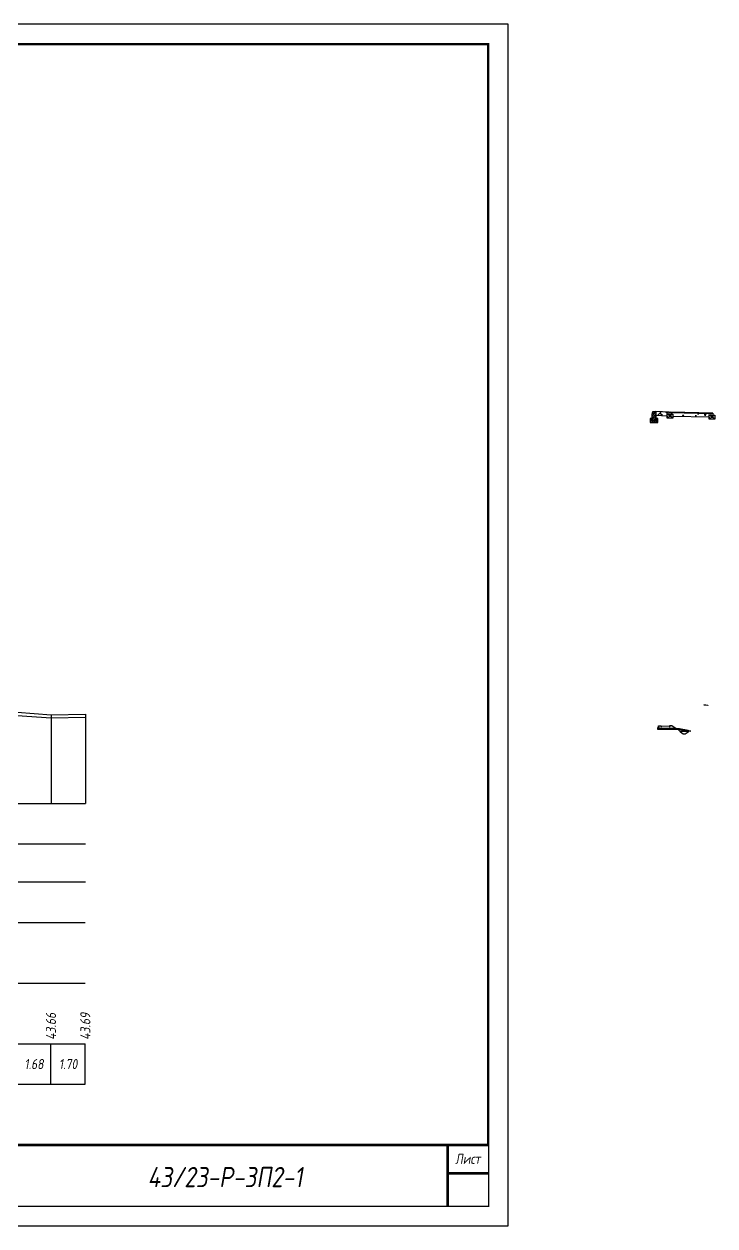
# Model space of a CAD drawing. Extents: x -717 to 1451, y -133302 to 233.
# Drawn here: x 270.2 to 441, y -114268.4 to -113971.4 of the extents above; entities that cross this region are included whole.
import ezdxf
from ezdxf.enums import TextEntityAlignment as Align

# ---------------------------------------------------------------- set-up
doc = ezdxf.new("R2010")
doc.units = 0
for name, color, linetype in [('Зарамочное оформление', 7, 'Continuous'), ('КОД_399', 252, 'Continuous'), ('Код_510', 7, 'Continuous'), ('Объём_2650', 7, 'Continuous'), ('Таблица', 7, 'Continuous'), ('Черный поперечник', 3, 'Continuous')]:
    doc.layers.add(name, color=color, linetype=linetype)
for name, color, linetype, true_color in [('Контур_2570', 7, 'Continuous', 0x80ff00), ('Объём_2563', 7, 'Continuous', 0xff8000), ('Объём_2570', 7, 'Continuous', 0x80ff00), ('Объём_2600', 7, 'Continuous', 0x808000), ('Объём_2620', 2, 'Continuous', 0xffff00)]:
    doc.layers.add(name, color=color, linetype=linetype, true_color=true_color)
doc.styles.add('М', font='romand.shx', dxfattribs={"width": 0.8, "oblique": 10, "height": 2.5})

# ---------------------------------------------------------------- blocks, each defined once
blk = doc.blocks.new('Штамп')
at = {"linetype": 'Continuous'}
blk.add_wipeout([(199.95, -411.25), (384.95, -411.25), (384.95, -426.25), (199.95, -426.25)], dxfattribs=at).dxf.layer = 'Зарамочное оформление'
at = {"layer": 'Зарамочное оформление', "linetype": 'Continuous', "lineweight": -3, "const_width": 0.6, "flags": 128}
for points in [[(199.95, -426.25), (199.95, -411.25), (384.95, -411.25)], [(209.95, -411.25), (209.95, -426.25)], [(219.95, -411.25), (219.95, -426.25)], [(229.95, -411.25), (229.95, -426.25)], [(239.95, -411.25), (239.95, -426.25)], [(254.95, -411.25), (254.95, -426.25)], [(264.95, -411.25), (264.95, -426.25)], [(374.95, -411.25), (374.95, -426.25)], [(199.95, -416.25), (264.95, -416.25)], [(374.95, -418.25), (384.95, -418.25)], [(199.95, -421.25), (264.95, -421.25)]]:
    blk.add_lwpolyline(points, dxfattribs=at)
at = {"linetype": 'Continuous', "insert": (319.95, -419.17), "char_height": 5, "width": 110, "attachment_point": 5, "style": 'М'}
blk.add_mtext('{\\Q10;\\W0.8;43/23-Р-ЗП2-1}', dxfattribs=at)
at = {"layer": 'Зарамочное оформление', "linetype": 'Continuous', "style": 'М', "oblique": 10}
for s, width, p in [('Лист', 0.8, (379.95, -414.66)), ('Изм.', 0.8, (204.95, -423.75)), ('Кол.уч.', 0.7, (214.95, -423.75)), ('Лист', 0.8, (224.95, -423.75)), ('N док.', 0.7, (235.28, -423.75)), ('Подпись', 0.8, (247.45, -423.75)), ('Дата', 0.8, (259.95, -423.75))]:
    blk.add_text(s, height=2.5, dxfattribs=dict(at, width=width)).set_placement(p, align=Align.MIDDLE_CENTER)
blk = doc.blocks.new('шифр')
blk.add_blockref('Штамп', (0, -113897))
blk = doc.blocks.new('БР100.30.18')
at = {"linetype": 'Continuous', "lineweight": 13}
h = blk.add_hatch(dxfattribs=at)
h.set_pattern_fill('ANSI35', scale=5)
h.set_pattern_definition([(45, (-1504.996, -4799.2297), (-0.88388348, 0.88388348), []), (45, (-1504.1121, -4799.2297), (-0.88388348, 0.88388348), [1.5625, -0.3125, 0, -0.3125])])
h.paths.add_polyline_path([(0.3, 3.47), (1.8, 3.47), (1.8, -1.03), (0, -1.03), (0, 1.97)])
h = blk.add_hatch(dxfattribs=at)
h.set_pattern_fill('ANSI35', scale=5, angle=90)
h.set_pattern_definition([(135, (-1504.996, -4800.7297), (-0.88388348, -0.88388348), []), (135, (-1504.996, -4799.8458), (-0.88388348, -0.88388348), [1.5625, -0.3125, 0, -0.3125])])
h.paths.add_polyline_path([(-1, -0.03), (0, -0.03), (0, -1.03), (1.8, -1.03), (1.8, -0.03), (2.8, -0.03), (2.8, -2.03), (-1, -2.03)])
at = {"color": 7, "lineweight": 30}
blk.add_lwpolyline([(1.8, -1.03), (0, -1.03), (0, 1.97), (0.3, 3.47), (1.8, 3.47)], close=True, dxfattribs=at)
at = {"linetype": 'Continuous'}
blk.add_lwpolyline([(0, -0.03), (-1, -0.03), (-1, -2.03), (2.8, -2.03), (2.8, -0.03), (1.8, -0.03)], dxfattribs=at)

msp = doc.modelspace()

# ---------------------------------------------------------------- hatches: boundary and pattern name
at = {"linetype": 'Continuous'}
h = msp.add_hatch(dxfattribs=at)
h.set_pattern_fill('AR-HBONE', color=253, scale=0.3)
h.set_pattern_definition([(45, (130.4491, -119873.184), (0, 1.69705627), [3.6, -1.2]), (135, (131.2977, -119872.3355), (1e-16, 1.69705627), [3.6, -1.2])])
h.paths.add_polyline_path([(430.142, -114067.335), (430.142, -114068.335), (430.142, -114068.335)])
h.paths.add_polyline_path([(426.422, -114067.186), (429.742, -114067.335), (429.742, -114067.835), (429.242, -114067.835), (429.242, -114068.213), (426.421, -114068.087)])
at = {"linetype": 'Continuous', "lineweight": 13}
h = msp.add_hatch(dxfattribs=at)
h.set_pattern_fill('ANSI35', scale=5, angle=90)
h.set_pattern_definition([(135, (-1437.9416, -48339.7065), (-0.883883476, -0.883883476), []), (135, (-1437.9416, -48338.8226), (-0.883883476, -0.883883476), [1.5625, -0.3125, 0, -0.3125])])
h.paths.add_polyline_path([(429.242, -114067.835), (429.742, -114067.835), (429.742, -114068.335), (430.142, -114068.335), (430.142, -114067.835), (430.642, -114067.835), (430.642, -114068.835), (429.242, -114068.835)])
at = {"linetype": 'Continuous'}
h = msp.add_hatch(dxfattribs=at)
h.set_pattern_fill('ANSI31', color=256, scale=15, angle=45, style=0)
h.set_pattern_definition([(90, (-1481.987, -119020.9655), (-1.875, 3e-16), [])])
h.paths.add_polyline_path([(440.138, -114067.541), (430.142, -114067.335), (430.142, -114067.535), (440.138, -114067.733)])
at = {"linetype": 'Continuous', "lineweight": 13}
h = msp.add_hatch(dxfattribs=at)
h.set_pattern_fill('ANSI35', scale=5, angle=90)
h.set_pattern_definition([(135, (-1427.5461, -48339.9126), (-0.883883476, -0.883883476), []), (135, (-1427.5461, -48339.0287), (-0.883883476, -0.883883476), [1.5625, -0.3125, 0, -0.3125])])
h.paths.add_polyline_path([(439.638, -114068.041), (440.137, -114068.041), (440.138, -114068.541), (440.538, -114068.541), (440.538, -114068.041), (441.038, -114068.041), (441.038, -114069.041), (439.638, -114069.041)])
at = {"layer": 'КОД_399'}
h = msp.add_hatch(dxfattribs=at)
h.set_pattern_fill('AR-CONC', scale=0.7, angle=45, style=0)
h.set_pattern_definition([(95, (-1482.069, -119021.0548), (3.860864, 3.2396496), [0.525, -5.775]), (40, (-1482.069, -119021.055), (-4.409945, 3.036377), [0.42, -4.62]), (145.45144, (-1481.7473, -119020.785), (-0.549081, 6.2760265), [0.4461813, -4.907995]), (91.1842, (-1483.059, -119020.065), (6.101854, 4.4632964), [0.7875, -8.6625]), (141.63564, (-1482.5505, -119019.693), (-0.1953, 9.447982), [0.669272, -7.361996]), (36.18416, (-1483.059, -119020.065), (-0.1953, 9.447982), [0.63, -6.93]), (66, (-1482.3165, -119019.8173), (4.947401, 0.9616773), [0.525, -5.775]), (11, (-1482.3165, -119019.8173), (-2.38496, 4.793659), [0.42, -4.62]), (116.45144, (-1481.9042, -119019.737), (2.562441, 5.7553363), [0.4461813, -4.907995]), (82.5, (-1482.069, -119021.0548), (-1.5875523, 1.7079287), [0, -4.564, 0, -4.69, 0, -4.6375]), (52.5, (-1482.069, -119021.0548), (-0.6501106, 3.2543661), [0, -2.674, 0, -4.459, 0, -1.7675]), (12.5, (-1483.1728, -119022.1585), (2.7539272, 2.5306453), [0, -1.75, 0, -5.46, 0, -7.245]), (2.5, (-1483.6678, -119022.6535), (2.3911299, 3.3821186), [0, -2.275, 0, -3.626, 0, -5.145])])
h.paths.add_polyline_path([(439.638, -114068.041), (440.138, -114068.041), (440.138, -114067.733), (430.142, -114067.535), (430.142, -114067.835), (430.642, -114067.835), (430.642, -114068.295), (439.638, -114068.473)])

# ---------------------------------------------------------------- linework, layer by layer
at = {"flags": 128}
msp.add_lwpolyline([(-30.054, -114268.421), (389.946, -114268.421), (389.946, -113971.421), (-30.054, -113971.421)], close=True, dxfattribs=at)
at = {"const_width": 0.6, "flags": 128}
msp.add_lwpolyline([(-10.054, -114263.421), (384.946, -114263.421), (384.946, -113976.421), (-10.054, -113976.421)], close=True, dxfattribs=at)
for points in [[(429.742, -114067.335), (426.422, -114067.186), (426.421, -114068.087), (429.242, -114068.213), (429.242, -114067.835), (429.742, -114067.835), (429.742, -114067.335)], [(430.142, -114067.835), (430.642, -114067.835), (430.642, -114068.835), (429.242, -114068.835), (429.242, -114067.835), (429.742, -114067.835), (429.742, -114068.335), (430.142, -114068.335), (430.142, -114067.835)], [(429.742, -114067.335), (430.142, -114067.335), (430.142, -114068.335), (429.742, -114068.335), (429.742, -114067.335)], [(440.538, -114067.541), (430.142, -114067.335)], [(440.138, -114067.733), (430.142, -114067.535)], [(430.642, -114068.295), (439.638, -114068.473)], [(440.538, -114068.041), (441.038, -114068.041), (441.038, -114069.041), (439.638, -114069.041), (439.638, -114068.041), (440.138, -114068.041), (440.138, -114068.541), (440.538, -114068.541), (440.538, -114068.041)], [(440.138, -114067.541), (440.538, -114067.541), (440.538, -114068.541), (440.138, -114068.541), (440.138, -114067.541)]]:
    msp.add_lwpolyline(points)
at = {"layer": 'Объём_2563', "color": 250, "flags": 128}
msp.add_lwpolyline([(427.358, -114145.416), (427.174, -114145.233), (426.874, -114145.227), (426.874, -114145.197), (427.154, -114145.197), (427.154, -114144.997), (427.054, -114144.997), (427.054, -114144.834), (427.618, -114144.859), (427.618, -114144.984), (427.898, -114144.984), (427.898, -114144.876), (429.697, -114144.911), (429.697, -114145.025), (429.977, -114145.025), (429.977, -114144.825), (429.877, -114144.825), (429.877, -114144.725), (430.374, -114144.787), (431.441, -114145.498), (427.358, -114145.416), (427.358, -114145.416)], dxfattribs=at)
at = {"layer": 'Объём_2570', "flags": 128}
msp.add_lwpolyline([(426.874, -114145.404), (429.725, -114145.472), (429.825, -114145.323), (432.243, -114145.518), (432.281, -114145.518), (434.452, -114145.908), (434.452, -114146.058), (434.452, -114146.058), (434.452, -114146.058), (432.281, -114145.668), (432.243, -114145.668), (429.825, -114145.473), (429.725, -114145.622), (426.874, -114145.555), (426.874, -114145.404)], dxfattribs=at)
at = {"layer": 'Объём_2600', "color": 5, "flags": 128}
msp.add_lwpolyline([(439.291, -114139.701), (439.291, -114139.853), (438.319, -114139.679), (439.291, -114139.701), (439.291, -114139.701)], dxfattribs=at)
at = {"layer": 'Объём_2620', "flags": 128}
msp.add_lwpolyline([(434.452, -114146.162), (434.394, -114146.2), (434.394, -114146.44), (433.705, -114146.9), (433.183, -114146.9), (432.494, -114146.44), (432.494, -114146.2), (432.367, -114146.115), (434.452, -114146.162), (434.452, -114146.162)], dxfattribs=at)
at = {"layer": 'Объём_2650', "color": 6, "flags": 128}
msp.add_lwpolyline([(432.367, -114146.115), (431.991, -114145.865), (426.874, -114145.712), (426.874, -114145.554), (429.725, -114145.622), (429.825, -114145.473), (432.243, -114145.668), (432.281, -114145.668), (435.111, -114146.176), (432.367, -114146.115), (432.367, -114146.115)], dxfattribs=at)

# ---------------------------------------------------------------- block references
at = {"lineweight": 18, "xscale": 0.5, "yscale": 0.5, "zscale": 0.5, "rotation": 359.9444632229611}
msp.add_blockref('БР100.30.18', (425.52, -114068.883), dxfattribs=at)

# ---------------------------------------------------------------- texts
at = {"linetype": 'Continuous', "style": 'М', "oblique": 10, "width": 0.8}
msp.add_text('373', height=2.5, dxfattribs=at).set_placement((380.312, -114259.509), align=Align.MIDDLE)

# ---------------------------------------------------------------- next in the draw order: block references
msp.add_blockref('шифр', (0, 59.829))

# ---------------------------------------------------------------- next in the draw order: linework, layer by layer
at = {"layer": 'Код_510'}
for p, q in [((276.89, -114233.421), (276.89, -114223.421)), ((285.383, -114233.421), (285.383, -114223.421))]:
    msp.add_line(p, q, dxfattribs=at)
at = {"layer": 'Контур_2570', "flags": 128}
msp.add_lwpolyline([(222.549, -114138.271), (231.679, -114138.487), (236.806, -114138.611), (237.307, -114137.863), (249.395, -114138.839), (249.582, -114138.841), (251.287, -114139.143), (268.567, -114142.249), (268.567, -114142.249), (276.944, -114142.829), (285.438, -114142.69)], dxfattribs=at)
at = {"layer": 'Таблица'}
for p, q in [((80, -114164), (285.438, -114164)), ((80, -114174), (285.438, -114174)), ((80, -114183.421), (285.438, -114183.421)), ((79.946, -114193.421), (285.383, -114193.421)), ((79.946, -114208.421), (285.383, -114208.421)), ((79.946, -114223.421), (285.383, -114223.421)), ((79.946, -114233.421), (285.383, -114233.421))]:
    msp.add_line(p, q, dxfattribs=at)
at = {"layer": 'Черный поперечник', "color": 7}
for p, q in [((276.944, -114142.079), (276.944, -114164)), ((285.438, -114141.94), (285.438, -114164))]:
    msp.add_line(p, q, dxfattribs=at)
at = {"layer": 'Черный поперечник', "flags": 128}
msp.add_lwpolyline([(222.549, -114137.521), (231.679, -114137.737), (236.806, -114137.861), (237.307, -114137.113), (249.395, -114138.089), (249.582, -114138.091), (251.287, -114138.393), (268.567, -114141.499), (276.944, -114142.079), (285.438, -114141.94)], dxfattribs=at)

# ---------------------------------------------------------------- next in the draw order: texts
at = {"layer": 'Код_510', "style": 'М', "oblique": 10, "width": 0.8}
for s, p in [('43.66', (276.89, -114222.421)), ('43.69', (285.383, -114222.421))]:
    msp.add_text(s, height=2.5, rotation=90, dxfattribs=at).set_placement(p, align=Align.MIDDLE_LEFT)
for s, p in [('1.68', (272.701, -114228.421)), ('1.70', (281.137, -114228.421))]:
    msp.add_text(s, height=2.5, dxfattribs=at).set_placement(p, align=Align.MIDDLE_CENTER)

doc.saveas('drawing.dxf')
